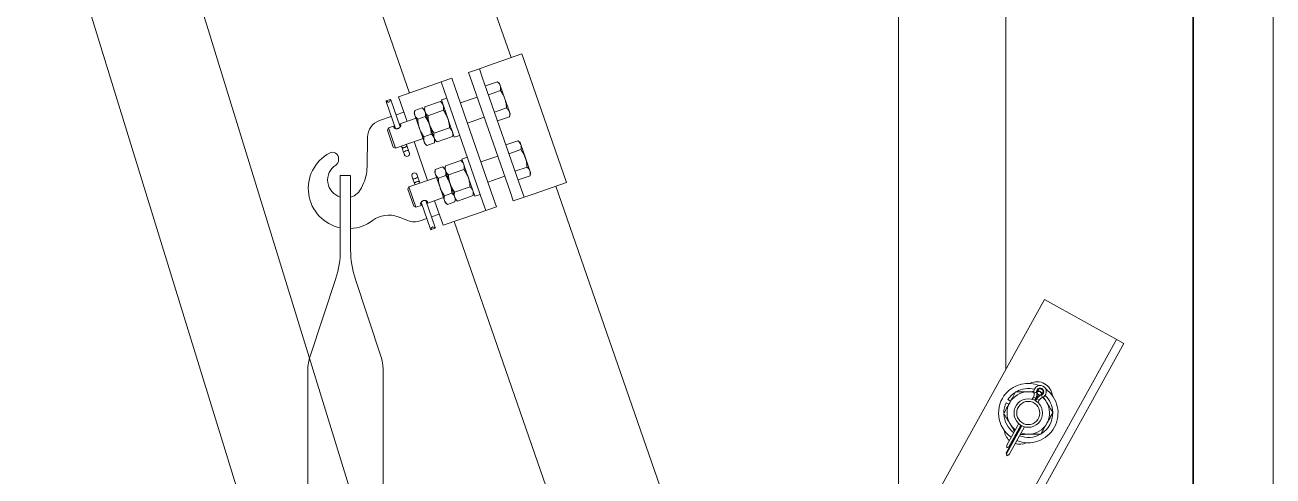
# Model space of a CAD drawing. Header units: millimetres. Extents: x -37020 to 35906, y -101 to 52234.
# Drawn here: x -218.946 to -218.246, y 327.379 to 327.632 of the extents above; entities that cross this region are included whole.
import ezdxf

# ---------------------------------------------------------------- set-up
doc = ezdxf.new("R2010")
doc.units = ezdxf.units.MM
doc.layers.add('Catenaria', color=2, linetype='Continuous')

msp = doc.modelspace()

# ---------------------------------------------------------------- linework, layer by layer
at = {"color": 251, "linetype": 'Continuous', "lineweight": 15}
for p, q in [((-218.67331, 327.61345, -5.89261), (-218.94282, 328.38839, -5.89261)), ((-218.99977, 328.36858, -5.89261), (-218.73026, 327.59364, -5.89261)), ((-218.45624, 328.32219, -5.89261), (-218.45624, 327.33006, -5.89261)), ((-218.39594, 327.43884, -5.89261), (-218.39594, 328.32219, -5.89261)), ((-218.24624, 328.32219, -5.89261), (-218.24624, 327.24805, -5.89261)), ((-218.64552, 326.98859, -5.89261), (-218.85847, 327.67919, -5.89261)), ((-218.91609, 327.66142, -5.89261), (-218.68607, 326.91544, -5.89261)), ((-218.66721, 327.61557, -5.89261), (-218.68595, 327.60905, -5.89261)), ((-218.64218, 327.5436, -5.89261), (-218.66721, 327.61557, -5.89261)), ((-218.69706, 327.60519, -5.89261), (-218.69106, 327.60727, -5.89261)), ((-218.69542, 327.60047, -5.89261), (-218.69706, 327.60519, -5.89261)), ((-218.68595, 327.60905, -5.89261), (-218.69106, 327.60727, -5.89261)), ((-218.69106, 327.60727, -5.89261), (-218.68942, 327.60255, -5.89261)), ((-218.7125, 327.59982, -5.89261), (-218.71762, 327.59804, -5.89261)), ((-218.7125, 327.59982, -5.89261), (-218.70651, 327.6019, -5.89261)), ((-218.71086, 327.59509, -5.89261), (-218.7125, 327.59982, -5.89261)), ((-218.70651, 327.6019, -5.89261), (-218.70486, 327.59718, -5.89261)), ((-218.67367, 327.53794, -5.89261), (-218.69542, 327.60047, -5.89261)), ((-218.66767, 327.54002, -5.89261), (-218.68942, 327.60255, -5.89261)), ((-218.68771, 327.59763, -5.89261), (-218.68096, 327.59998, -5.89261)), ((-218.68096, 327.59998, -5.89261), (-218.67974, 327.59893, -5.89261)), ((-218.67974, 327.59893, -5.89261), (-218.67935, 327.59779, -5.89261)), ((-218.71762, 327.59804, -5.89261), (-218.73635, 327.59152, -5.89261)), ((-218.73635, 327.59152, -5.89261), (-218.73156, 327.57773, -5.89261)), ((-218.68912, 327.53257, -5.89261), (-218.71086, 327.59509, -5.89261)), ((-218.68312, 327.53465, -5.89261), (-218.70486, 327.59718, -5.89261)), ((-218.70171, 327.58811, -5.89261), (-218.69226, 327.5914, -5.89261)), ((-218.686, 327.59272, -5.89261), (-218.67925, 327.59507, -5.89261)), ((-218.67935, 327.59779, -5.89261), (-218.67679, 327.59043, -5.89261)), ((-218.73807, 327.57372, -5.89261), (-218.74333, 327.58885, -5.89261)), ((-218.73808, 327.57372, -5.89261), (-218.74333, 327.58882, -5.89261)), ((-218.74319, 327.58923, -5.89261), (-218.74099, 327.58999, -5.89261)), ((-218.73538, 327.57466, -5.89261), (-218.74065, 327.58978, -5.89261)), ((-218.74063, 327.58976, -5.89261), (-218.73538, 327.57466, -5.89261)), ((-218.72311, 327.58532, -5.89261), (-218.72726, 327.58388, -5.89261)), ((-218.72311, 327.58532, -5.89261), (-218.72189, 327.58427, -5.89261)), ((-218.72189, 327.58427, -5.89261), (-218.72159, 327.58585, -5.89261)), ((-218.72189, 327.58427, -5.89261), (-218.7215, 327.58313, -5.89261)), ((-218.72159, 327.58585, -5.89261), (-218.71291, 327.58887, -5.89261)), ((-218.71291, 327.58887, -5.89261), (-218.71169, 327.58782, -5.89261)), ((-218.71236, 327.58974, -5.89261), (-218.70936, 327.59078, -5.89261)), ((-218.70511, 327.56889, -5.89261), (-218.71236, 327.58974, -5.89261)), ((-218.68259, 327.58291, -5.89261), (-218.67584, 327.58526, -5.89261)), ((-218.67679, 327.59043, -5.89261), (-218.67423, 327.58307, -5.89261)), ((-218.74043, 327.58049, -5.89261), (-218.74703, 327.5782, -5.89261)), ((-218.73337, 327.58295, -5.89261), (-218.73774, 327.58143, -5.89261)), ((-218.73592, 327.57621, -5.89261), (-218.72657, 327.57947, -5.89261)), ((-218.72756, 327.5823, -5.89261), (-218.72726, 327.58388, -5.89261)), ((-218.72716, 327.58116, -5.89261), (-218.72756, 327.5823, -5.89261)), ((-218.72716, 327.58116, -5.89261), (-218.7246, 327.5738, -5.89261)), ((-218.7214, 327.58041, -5.89261), (-218.72555, 327.57897, -5.89261)), ((-218.7215, 327.58313, -5.89261), (-218.71894, 327.57577, -5.89261)), ((-218.71988, 327.58094, -5.89261), (-218.7112, 327.58396, -5.89261)), ((-218.68832, 327.58006, -5.89261), (-218.69777, 327.57678, -5.89261)), ((-218.68088, 327.578, -5.89261), (-218.67413, 327.58035, -5.89261)), ((-218.67423, 327.58307, -5.89261), (-218.67383, 327.58193, -5.89261)), ((-218.67383, 327.58193, -5.89261), (-218.67413, 327.58035, -5.89261)), ((-218.74262, 327.57286, -5.89261), (-218.74203, 327.57409, -5.89261)), ((-218.73931, 327.56335, -5.89261), (-218.74262, 327.57286, -5.89261)), ((-218.74203, 327.57409, -5.89261), (-218.73862, 327.57528, -5.89261)), ((-218.73809, 327.56276, -5.89261), (-218.74203, 327.57409, -5.89261)), ((-218.72204, 327.56644, -5.89261), (-218.7246, 327.5738, -5.89261)), ((-218.71799, 327.5706, -5.89261), (-218.72214, 327.56915, -5.89261)), ((-218.71894, 327.57577, -5.89261), (-218.71638, 327.56841, -5.89261)), ((-218.71647, 327.57113, -5.89261), (-218.70779, 327.57415, -5.89261)), ((-218.70578, 327.57082, -5.89261), (-218.70608, 327.56924, -5.89261)), ((-218.75375, 327.56889, -5.89261), (-218.75398, 327.55235, -5.89261)), ((-218.73809, 327.56276, -5.89261), (-218.73931, 327.56335, -5.89261)), ((-218.72263, 327.56813, -5.89261), (-218.73809, 327.56276, -5.89261)), ((-218.73444, 327.56327, -5.89261), (-218.73468, 327.56394, -5.89261)), ((-218.73443, 327.56325, -5.89261), (-218.73467, 327.56394, -5.89261)), ((-218.73444, 327.56327, -5.89261), (-218.73443, 327.56325, -5.89261)), ((-218.73351, 327.56059, -5.89261), (-218.73444, 327.56327, -5.89261)), ((-218.73443, 327.56325, -5.89261), (-218.7343, 327.56314, -5.89261)), ((-218.73351, 327.5606, -5.89261), (-218.73443, 327.56325, -5.89261)), ((-218.73304, 327.56311, -5.89261), (-218.73275, 327.56321, -5.89261)), ((-218.73275, 327.56321, -5.89261), (-218.73248, 327.56334, -5.89261)), ((-218.73248, 327.56334, -5.89261), (-218.73223, 327.56349, -5.89261)), ((-218.73223, 327.56349, -5.89261), (-218.73203, 327.56366, -5.89261)), ((-218.73203, 327.56366, -5.89261), (-218.73188, 327.56384, -5.89261)), ((-218.73174, 327.56418, -5.89261), (-218.73198, 327.56488, -5.89261)), ((-218.73198, 327.56488, -5.89261), (-218.73174, 327.5642, -5.89261)), ((-218.73188, 327.56384, -5.89261), (-218.73178, 327.56401, -5.89261)), ((-218.73178, 327.56401, -5.89261), (-218.73174, 327.56418, -5.89261)), ((-218.73174, 327.56418, -5.89261), (-218.73174, 327.5642, -5.89261)), ((-218.73174, 327.5642, -5.89261), (-218.73082, 327.56153, -5.89261)), ((-218.73082, 327.56154, -5.89261), (-218.73174, 327.56418, -5.89261)), ((-218.72761, 327.5664, -5.89261), (-218.72006, 327.54468, -5.89261)), ((-218.72165, 327.5653, -5.89261), (-218.72204, 327.56644, -5.89261)), ((-218.72043, 327.56425, -5.89261), (-218.72165, 327.5653, -5.89261)), ((-218.71628, 327.56569, -5.89261), (-218.72043, 327.56425, -5.89261)), ((-218.71638, 327.56841, -5.89261), (-218.71598, 327.56727, -5.89261)), ((-218.71598, 327.56727, -5.89261), (-218.71628, 327.56569, -5.89261)), ((-218.71476, 327.56622, -5.89261), (-218.71598, 327.56727, -5.89261)), ((-218.71476, 327.56622, -5.89261), (-218.70608, 327.56924, -5.89261)), ((-218.70211, 327.56994, -5.89261), (-218.70511, 327.56889, -5.89261)), ((-218.67621, 327.56457, -5.89261), (-218.66946, 327.56692, -5.89261)), ((-218.66825, 327.56587, -5.89261), (-218.66946, 327.56692, -5.89261)), ((-218.66785, 327.56473, -5.89261), (-218.66825, 327.56587, -5.89261)), ((-218.66529, 327.55737, -5.89261), (-218.66785, 327.56473, -5.89261)), ((-218.76992, 327.55689, -5.89261), (-218.76993, 327.55619, -5.89261)), ((-218.7343, 327.56314, -5.89261), (-218.73411, 327.56306, -5.89261)), ((-218.73411, 327.56306, -5.89261), (-218.73388, 327.56302, -5.89261)), ((-218.73388, 327.56302, -5.89261), (-218.73362, 327.56301, -5.89261)), ((-218.73362, 327.56301, -5.89261), (-218.73333, 327.56304, -5.89261)), ((-218.73351, 327.56059, -5.89261), (-218.73351, 327.5606, -5.89261)), ((-218.73292, 327.5589, -5.89261), (-218.73351, 327.5606, -5.89261)), ((-218.73294, 327.55894, -5.89261), (-218.73351, 327.56059, -5.89261)), ((-218.73333, 327.56304, -5.89261), (-218.73304, 327.56311, -5.89261)), ((-218.73082, 327.56154, -5.89261), (-218.73082, 327.56153, -5.89261)), ((-218.73023, 327.55984, -5.89261), (-218.73082, 327.56154, -5.89261)), ((-218.73082, 327.56153, -5.89261), (-218.73024, 327.55988, -5.89261)), ((-218.69786, 327.55773, -5.89261), (-218.70086, 327.55668, -5.89261)), ((-218.70086, 327.55668, -5.89261), (-218.69361, 327.53584, -5.89261)), ((-218.68077, 327.55834, -5.89261), (-218.69021, 327.55506, -5.89261)), ((-218.67451, 327.55967, -5.89261), (-218.66776, 327.56201, -5.89261)), ((-218.66273, 327.55001, -5.89261), (-218.66529, 327.55737, -5.89261)), ((-218.71576, 327.55082, -5.89261), (-218.71606, 327.54924, -5.89261)), ((-218.71606, 327.54924, -5.89261), (-218.71567, 327.5481, -5.89261)), ((-218.71161, 327.55226, -5.89261), (-218.71576, 327.55082, -5.89261)), ((-218.7104, 327.55121, -5.89261), (-218.71161, 327.55226, -5.89261)), ((-218.71009, 327.55279, -5.89261), (-218.7104, 327.55121, -5.89261)), ((-218.71, 327.55007, -5.89261), (-218.7104, 327.55121, -5.89261)), ((-218.71009, 327.55279, -5.89261), (-218.70141, 327.55581, -5.89261)), ((-218.70744, 327.54271, -5.89261), (-218.71, 327.55007, -5.89261)), ((-218.70839, 327.54788, -5.89261), (-218.6997, 327.5509, -5.89261)), ((-218.70019, 327.55476, -5.89261), (-218.70141, 327.55581, -5.89261)), ((-218.67109, 327.54985, -5.89261), (-218.66434, 327.5522, -5.89261)), ((-218.66233, 327.54887, -5.89261), (-218.66273, 327.55001, -5.89261)), ((-218.76899, 327.5475, -5.89261), (-218.76319, 327.5475, -5.89261)), ((-218.76899, 327.5475, -5.89261), (-218.76899, 327.50556, -5.89261)), ((-218.76319, 327.5475, -5.89261), (-218.76319, 327.50556, -5.89261)), ((-218.71508, 327.54641, -5.89261), (-218.73053, 327.54103, -5.89261)), ((-218.72887, 327.54726, -5.89261), (-218.72828, 327.54556, -5.89261)), ((-218.72886, 327.54722, -5.89261), (-218.72829, 327.54557, -5.89261)), ((-218.72829, 327.54557, -5.89261), (-218.72736, 327.5429, -5.89261)), ((-218.72829, 327.54557, -5.89261), (-218.72828, 327.54556, -5.89261)), ((-218.72828, 327.54556, -5.89261), (-218.72736, 327.54292, -5.89261)), ((-218.72736, 327.54292, -5.89261), (-218.72732, 327.54309, -5.89261)), ((-218.72736, 327.54292, -5.89261), (-218.72712, 327.54222, -5.89261)), ((-218.72736, 327.5429, -5.89261), (-218.72736, 327.54292, -5.89261)), ((-218.72736, 327.5429, -5.89261), (-218.72712, 327.54222, -5.89261)), ((-218.72732, 327.54309, -5.89261), (-218.72723, 327.54326, -5.89261)), ((-218.72723, 327.54326, -5.89261), (-218.72707, 327.54344, -5.89261)), ((-218.72707, 327.54344, -5.89261), (-218.72687, 327.5436, -5.89261)), ((-218.72687, 327.5436, -5.89261), (-218.72663, 327.54376, -5.89261)), ((-218.72663, 327.54376, -5.89261), (-218.72635, 327.54389, -5.89261)), ((-218.72635, 327.54389, -5.89261), (-218.72606, 327.54399, -5.89261)), ((-218.72618, 327.54819, -5.89261), (-218.72559, 327.5465, -5.89261)), ((-218.72559, 327.54651, -5.89261), (-218.72616, 327.54816, -5.89261)), ((-218.72606, 327.54399, -5.89261), (-218.72577, 327.54405, -5.89261)), ((-218.72577, 327.54405, -5.89261), (-218.72548, 327.54409, -5.89261)), ((-218.72466, 327.54383, -5.89261), (-218.72559, 327.54651, -5.89261)), ((-218.72559, 327.5465, -5.89261), (-218.72559, 327.54651, -5.89261)), ((-218.72559, 327.5465, -5.89261), (-218.72467, 327.54385, -5.89261)), ((-218.72548, 327.54409, -5.89261), (-218.72522, 327.54408, -5.89261)), ((-218.72522, 327.54408, -5.89261), (-218.72499, 327.54404, -5.89261)), ((-218.72499, 327.54404, -5.89261), (-218.7248, 327.54396, -5.89261)), ((-218.7248, 327.54396, -5.89261), (-218.72467, 327.54385, -5.89261)), ((-218.72467, 327.54385, -5.89261), (-218.72443, 327.54316, -5.89261)), ((-218.72467, 327.54385, -5.89261), (-218.72466, 327.54383, -5.89261)), ((-218.72442, 327.54316, -5.89261), (-218.72466, 327.54383, -5.89261)), ((-218.71567, 327.5481, -5.89261), (-218.71311, 327.54074, -5.89261)), ((-218.70991, 327.54736, -5.89261), (-218.71405, 327.54591, -5.89261)), ((-218.70488, 327.53535, -5.89261), (-218.70744, 327.54271, -5.89261)), ((-218.68627, 327.54372, -5.89261), (-218.67683, 327.54701, -5.89261)), ((-218.66939, 327.54494, -5.89261), (-218.66264, 327.54729, -5.89261)), ((-218.66264, 327.54729, -5.89261), (-218.66233, 327.54887, -5.89261)), ((-218.64218, 327.5436, -5.89261), (-218.66091, 327.53708, -5.89261)), ((-218.75709, 327.54056, -5.89261), (-218.75648, 327.54182, -5.89261)), ((-218.73053, 327.54103, -5.89261), (-218.73112, 327.53981, -5.89261)), ((-218.73112, 327.53981, -5.89261), (-218.72782, 327.53029, -5.89261)), ((-218.73053, 327.54103, -5.89261), (-218.72659, 327.5297, -5.89261)), ((-218.71055, 327.53338, -5.89261), (-218.71311, 327.54074, -5.89261)), ((-218.70649, 327.53754, -5.89261), (-218.71064, 327.5361, -5.89261)), ((-218.70497, 327.53807, -5.89261), (-218.69629, 327.54109, -5.89261)), ((-218.70448, 327.53421, -5.89261), (-218.70488, 327.53535, -5.89261)), ((-218.70327, 327.53316, -5.89261), (-218.69458, 327.53618, -5.89261)), ((-218.69458, 327.53618, -5.89261), (-218.69428, 327.53776, -5.89261)), ((-218.69361, 327.53584, -5.89261), (-218.69061, 327.53688, -5.89261)), ((-218.67203, 327.53322, -5.89261), (-218.67367, 327.53794, -5.89261)), ((-218.66603, 327.5353, -5.89261), (-218.67203, 327.53322, -5.89261)), ((-218.66767, 327.54002, -5.89261), (-218.66603, 327.5353, -5.89261)), ((-218.66091, 327.53708, -5.89261), (-218.66603, 327.5353, -5.89261)), ((-218.43057, 326.91551, -5.89261), (-218.64828, 327.54148, -5.89261)), ((-218.72782, 327.53029, -5.89261), (-218.72659, 327.5297, -5.89261)), ((-218.72659, 327.5297, -5.89261), (-218.72318, 327.53088, -5.89261)), ((-218.72372, 327.53244, -5.89261), (-218.71847, 327.51734, -5.89261)), ((-218.72372, 327.53244, -5.89261), (-218.71846, 327.51732, -5.89261)), ((-218.72103, 327.53338, -5.89261), (-218.71577, 327.51825, -5.89261)), ((-218.71577, 327.51828, -5.89261), (-218.72102, 327.53338, -5.89261)), ((-218.72048, 327.53182, -5.89261), (-218.71114, 327.53507, -5.89261)), ((-218.71132, 327.51955, -5.89261), (-218.71612, 327.53334, -5.89261)), ((-218.71055, 327.53338, -5.89261), (-218.71015, 327.53224, -5.89261)), ((-218.71015, 327.53224, -5.89261), (-218.70893, 327.53119, -5.89261)), ((-218.70478, 327.53263, -5.89261), (-218.70893, 327.53119, -5.89261)), ((-218.70478, 327.53263, -5.89261), (-218.70448, 327.53421, -5.89261)), ((-218.70448, 327.53421, -5.89261), (-218.70327, 327.53316, -5.89261)), ((-218.68747, 327.52785, -5.89261), (-218.68912, 327.53257, -5.89261)), ((-218.68148, 327.52993, -5.89261), (-218.68747, 327.52785, -5.89261)), ((-218.68312, 327.53465, -5.89261), (-218.68148, 327.52993, -5.89261)), ((-218.73107, 327.52217, -5.89261), (-218.73655, 327.52426, -5.89261)), ((-218.72056, 327.52335, -5.89261), (-218.72423, 327.52207, -5.89261)), ((-218.7135, 327.52581, -5.89261), (-218.71787, 327.52429, -5.89261)), ((-218.69259, 327.52607, -5.89261), (-218.71132, 327.51955, -5.89261)), ((-218.70523, 327.52167, -5.89261), (-218.4698, 326.84473, -5.89261)), ((-218.68747, 327.52785, -5.89261), (-218.69259, 327.52607, -5.89261)), ((-218.71811, 327.51711, -5.89261), (-218.71591, 327.51787, -5.89261)), ((-218.78593, 327.44631, -5.89261), (-218.77152, 327.48985, -5.89261)), ((-218.74625, 327.44631, -5.89261), (-218.76066, 327.48985, -5.89261)), ((-218.37426, 327.47795, -5.89261), (-218.98027, 326.38468, -5.89261)), ((-218.32983, 327.45332, -5.89261), (-218.37426, 327.47795, -5.89261)), ((-218.33399, 327.45563, -5.89261), (-218.94, 326.36235, -5.89261)), ((-218.32983, 327.45332, -5.89261), (-218.93584, 326.36005, -5.89261)), ((-218.7872, 326.36075, -5.89261), (-218.7872, 327.43846, -5.89261)), ((-218.74499, 326.36075, -5.89261), (-218.74499, 327.43846, -5.89261)), ((-218.38125, 327.42213, -5.89261), (-218.38058, 327.42335, -5.89261)), ((-218.38058, 327.42335, -5.89261), (-218.37927, 327.42263, -5.89261)), ((-218.38022, 327.42566, -5.89261), (-218.38012, 327.42568, -5.89261)), ((-218.38012, 327.42568, -5.89261), (-218.37981, 327.42575, -5.89261)), ((-218.37981, 327.42575, -5.89261), (-218.37934, 327.42584, -5.89261)), ((-218.37934, 327.42584, -5.89261), (-218.37877, 327.42596, -5.89261)), ((-218.37877, 327.42596, -5.89261), (-218.3787, 327.42598, -5.89261)), ((-218.3787, 327.42598, -5.89261), (-218.37864, 327.42599, -5.89261)), ((-218.37864, 327.42599, -5.89261), (-218.37858, 327.426, -5.89261)), ((-218.37858, 327.426, -5.89261), (-218.37852, 327.42601, -5.89261)), ((-218.37852, 327.42601, -5.89261), (-218.37848, 327.42602, -5.89261)), ((-218.37848, 327.42602, -5.89261), (-218.37844, 327.42603, -5.89261)), ((-218.37844, 327.42603, -5.89261), (-218.37842, 327.42603, -5.89261)), ((-218.37674, 327.42645, -5.89261), (-218.37842, 327.42642, -5.89261)), ((-218.37842, 327.42603, -5.89261), (-218.37842, 327.42604, -5.89261)), ((-218.37763, 327.42484, -5.89261), (-218.37831, 327.42519, -5.89261)), ((-218.37827, 327.42713, -5.89261), (-218.37727, 327.42667, -5.89261)), ((-218.37698, 327.42445, -5.89261), (-218.37763, 327.42484, -5.89261)), ((-218.37727, 327.42667, -5.89261), (-218.37712, 327.4266, -5.89261)), ((-218.37648, 327.42624, -5.89261), (-218.37538, 327.42553, -5.89261)), ((-218.3762, 327.4248, -5.89261), (-218.37621, 327.42481, -5.89261)), ((-218.3762, 327.42478, -5.89261), (-218.3762, 327.4248, -5.89261)), ((-218.37618, 327.42475, -5.89261), (-218.3762, 327.42478, -5.89261)), ((-218.37617, 327.42471, -5.89261), (-218.37618, 327.42475, -5.89261)), ((-218.37615, 327.42466, -5.89261), (-218.37617, 327.42471, -5.89261)), ((-218.37613, 327.4246, -5.89261), (-218.37615, 327.42466, -5.89261)), ((-218.3761, 327.42454, -5.89261), (-218.37613, 327.4246, -5.89261)), ((-218.37608, 327.42447, -5.89261), (-218.3761, 327.42454, -5.89261)), ((-218.37588, 327.42392, -5.89261), (-218.37608, 327.42447, -5.89261)), ((-218.37571, 327.42347, -5.89261), (-218.37588, 327.42392, -5.89261)), ((-218.3756, 327.42318, -5.89261), (-218.37571, 327.42347, -5.89261)), ((-218.37538, 327.42553, -5.89261), (-218.37536, 327.42551, -5.89261)), ((-218.39428, 327.41938, -5.89261), (-218.39588, 327.4201, -5.89261)), ((-218.39337, 327.42102, -5.89261), (-218.39484, 327.42198, -5.89261)), ((-218.37927, 327.42263, -5.89261), (-218.37985, 327.42159, -5.89261)), ((-218.37896, 327.42245, -5.89261), (-218.37953, 327.42142, -5.89261)), ((-218.37896, 327.42245, -5.89261), (-218.37953, 327.42142, -5.89261)), ((-218.37927, 327.42263, -5.89261), (-218.37896, 327.42245, -5.89261)), ((-218.37864, 327.42228, -5.89261), (-218.37922, 327.42124, -5.89261)), ((-218.37864, 327.42228, -5.89261), (-218.37896, 327.42245, -5.89261)), ((-218.37734, 327.42156, -5.89261), (-218.37864, 327.42228, -5.89261)), ((-218.37734, 327.42156, -5.89261), (-218.37802, 327.42033, -5.89261)), ((-218.37557, 327.42308, -5.89261), (-218.3756, 327.42318, -5.89261)), ((-218.38729, 327.40742, -5.89261), (-218.39577, 327.39211, -5.89261)), ((-218.38697, 327.40726, -5.89261), (-218.39567, 327.39156, -5.89261)), ((-218.39546, 327.39649, -5.89261), (-218.3888, 327.40851, -5.89261)), ((-218.3876, 327.40761, -5.89261), (-218.39436, 327.39541, -5.89261)), ((-218.38556, 327.40672, -5.89261), (-218.39416, 327.3912, -5.89261)), ((-218.38729, 327.40743, -5.89261), (-218.39384, 327.39561, -5.89261)), ((-218.39546, 327.39649, -5.89261), (-218.39546, 327.39643, -5.89261)), ((-218.39546, 327.39643, -5.89261), (-218.39546, 327.39624, -5.89261)), ((-218.39546, 327.39624, -5.89261), (-218.39545, 327.39593, -5.89261)), ((-218.39545, 327.39593, -5.89261), (-218.39545, 327.39551, -5.89261)), ((-218.39545, 327.39551, -5.89261), (-218.39544, 327.395, -5.89261)), ((-218.39474, 327.39527, -5.89261), (-218.39436, 327.39541, -5.89261)), ((-218.39436, 327.39541, -5.89261), (-218.39428, 327.39544, -5.89261)), ((-218.39428, 327.39544, -5.89261), (-218.3942, 327.39547, -5.89261)), ((-218.3942, 327.39547, -5.89261), (-218.39413, 327.3955, -5.89261)), ((-218.39413, 327.3955, -5.89261), (-218.39406, 327.39553, -5.89261)), ((-218.39406, 327.39553, -5.89261), (-218.394, 327.39555, -5.89261)), ((-218.394, 327.39555, -5.89261), (-218.39394, 327.39557, -5.89261)), ((-218.39394, 327.39557, -5.89261), (-218.3939, 327.39559, -5.89261)), ((-218.3939, 327.39559, -5.89261), (-218.39386, 327.3956, -5.89261)), ((-218.39386, 327.3956, -5.89261), (-218.39384, 327.39561, -5.89261)), ((-218.39384, 327.39561, -5.89261), (-218.39384, 327.39561, -5.89261)), ((-218.39577, 327.3921, -5.89261), (-218.39577, 327.39211, -5.89261)), ((-218.39577, 327.39208, -5.89261), (-218.39577, 327.3921, -5.89261)), ((-218.39576, 327.39205, -5.89261), (-218.39577, 327.39208, -5.89261)), ((-218.39575, 327.392, -5.89261), (-218.39576, 327.39205, -5.89261)), ((-218.39574, 327.39194, -5.89261), (-218.39575, 327.392, -5.89261)), ((-218.39573, 327.39188, -5.89261), (-218.39574, 327.39194, -5.89261)), ((-218.39571, 327.3918, -5.89261), (-218.39573, 327.39188, -5.89261)), ((-218.3957, 327.39173, -5.89261), (-218.39571, 327.3918, -5.89261)), ((-218.39568, 327.39164, -5.89261), (-218.3957, 327.39173, -5.89261)), ((-218.39567, 327.39156, -5.89261), (-218.39568, 327.39164, -5.89261)), ((-218.39559, 327.39116, -5.89261), (-218.39567, 327.39156, -5.89261)), ((-218.39551, 327.39078, -5.89261), (-218.39559, 327.39116, -5.89261)), ((-218.39544, 327.39043, -5.89261), (-218.39551, 327.39078, -5.89261)), ((-218.39544, 327.395, -5.89261), (-218.3951, 327.39513, -5.89261)), ((-218.39501, 327.39069, -5.89261), (-218.39544, 327.39043, -5.89261)), ((-218.3951, 327.39513, -5.89261), (-218.39474, 327.39527, -5.89261)), ((-218.39465, 327.39091, -5.89261), (-218.39501, 327.39069, -5.89261)), ((-218.39438, 327.39107, -5.89261), (-218.39465, 327.39091, -5.89261)), ((-218.39422, 327.39117, -5.89261), (-218.39438, 327.39107, -5.89261)), ((-218.39416, 327.3912, -5.89261), (-218.39422, 327.39117, -5.89261))]:
    msp.add_line(p, q, dxfattribs=at)
for radius in [0.008, 0.0065]:
    msp.add_circle((-218.38341, 327.41442, -5.89261), radius, dxfattribs=at)
for centre, radius, start, end in [((-218.74375, 327.56875, -5.89261), 0.01, 109.17691, 179.17691), ((-218.76445, 327.54019, -5.89261), 0.0225, 118.17249, 258.35274), ((-218.77342, 327.55694, -5.89261), 0.0035, 359.17691, 118.17249), ((-218.77343, 327.55624, -5.89261), 0.0035, 302.9259, 359.17691), ((-218.73058, 327.55652, -5.89261), 0.00502, 92.71265, 125.64117), ((-218.73272, 327.55902, -5.89261), 0.00023, 199.17691, 210.13926), ((-218.73167, 327.55963, -5.89261), 0.00145, 210.13926, 8.21456), ((-218.73046, 327.55981, -5.89261), 0.00023, 8.21456, 19.17691), ((-218.76609, 327.54491, -5.89261), 0.01, 122.9259, 253.14204), ((-218.77898, 327.55271, -5.89261), 0.025, 334.17691, 359.17691), ((-218.72744, 327.54747, -5.89261), 0.00145, 30.13926, 188.21456), ((-218.72864, 327.54729, -5.89261), 0.00023, 188.21456, 199.17691), ((-218.72852, 327.55058, -5.89261), 0.00502, 272.71265, 305.64117), ((-218.72638, 327.54808, -5.89261), 0.00023, 19.17691, 30.13926), ((-218.76609, 327.54491, -5.89261), 0.01, 286.85796, 334.17691), ((-218.76445, 327.54019, -5.89261), 0.0225, 273.20405, 306.99131), ((-218.74189, 327.51024, -5.89261), 0.015, 69.17691, 126.99131), ((-218.72751, 327.53152, -5.89261), 0.01, 249.17691, 289.17691), ((-218.81899, 327.50556, -5.89261), 0.05, 341.69015, 0), ((-218.71319, 327.50556, -5.89261), 0.05, 180, 198.30985), ((-218.7622, 327.43846, -5.89261), 0.025, 161.69015, 180), ((-218.76999, 327.43846, -5.89261), 0.025, 0, 18.30985), ((-218.38341, 327.41442, -5.89261), 0.01666, 67.98755, 138.76439), ((-218.37856, 327.42317, -5.89261), 0.00875, 6.27914, 115.72086), ((-218.38341, 327.41442, -5.89261), 0.01666, 138.76439, 234.6254), ((-218.38341, 327.41442, -5.89261), 0.0137, 122.48618, 146.5), ((-218.38341, 327.41442, -5.89261), 0.01191, 91, 151), ((-218.38341, 327.41442, -5.89261), 0.0137, 75.75627, 119.28782), ((-218.38341, 327.41442, -5.89261), 0.01666, 247.3746, 54.01245), ((-218.38341, 327.41442, -5.89261), 0.01191, 74.70977, 91), ((-218.38351, 327.42498, -5.89261), 0.00336, 331, 11.73362), ((-218.37678, 327.42637, -5.89261), 0.00351, 331, 191.73362), ((-218.38351, 327.42498, -5.89261), 0.00485, 331, 11.73362), ((-218.38351, 327.42498, -5.89261), 0.00521, 331, 11.73362), ((-218.3744, 327.41993, -5.89261), 0.00521, 110.26638, 151), ((-218.37678, 327.42637, -5.89261), 0.00203, 290.26637, 191.73362), ((-218.3744, 327.41993, -5.89261), 0.00485, 110.26638, 151), ((-218.37678, 327.42637, -5.89261), 0.00167, 290.26637, 191.73362), ((-218.37678, 327.42637, -5.89261), 0.00351, 290.26637, 331), ((-218.38341, 327.41442, -5.89261), 0.0137, 1.93083, 46.24373), ((-218.38341, 327.41442, -5.89261), 0.0137, 155.5, 179.86532), ((-218.38341, 327.41442, -5.89261), 0.01191, 151, 211), ((-218.3744, 327.41993, -5.89261), 0.00336, 110.26638, 151), ((-218.38341, 327.41442, -5.89261), 0.01191, 31, 47.29023), ((-218.38341, 327.41442, -5.89261), 0.01191, 331, 31), ((-218.38341, 327.41442, -5.89261), 0.0137, 182.57769, 233.24115), ((-218.38341, 327.41442, -5.89261), 0.0137, 302.02873, 0.46007), ((-218.38826, 327.40568, -5.89261), 0.00875, 186.27914, 228.79392), ((-218.38341, 327.41442, -5.89261), 0.01191, 211, 232.06593), ((-218.38341, 327.41442, -5.89261), 0.0137, 248.75885, 299.50243), ((-218.38341, 327.41442, -5.89261), 0.01191, 249.93406, 271), ((-218.38341, 327.41442, -5.89261), 0.01191, 271, 331), ((-218.38826, 327.40568, -5.89261), 0.00875, 253.20608, 295.72086)]:
    msp.add_arc(centre, radius, start, end, dxfattribs=at)
at = {"color": 251, "linetype": 'Continuous', "lineweight": 15, "extrusion": (0, 0, -1)}
for centre, major_axis, ratio, start_param, end_param in [((-218.74194, 327.58918, -5.89261), (0.00137, 0.00048), 0.534873, 3.332922, 3.77896), ((-218.74311, 327.5889, -5.89261), (0.000217, 0.000076), 0.534873, 3.141593, 3.332922), ((-218.74266, 327.59124, -5.89261), (0.00095, -0.00273), 0.501149, -0.933429, 0.933429), ((-218.74194, 327.58918, -5.89261), (0.00137, 0.00048), 0.534873, -0.637368, -0.191329), ((-218.74085, 327.58969, -5.89261), (0.000217, 0.000076), 0.534873, -0.191329, 0)]:
    msp.add_ellipse(centre, major_axis=major_axis, ratio=ratio, start_param=start_param, end_param=end_param, dxfattribs=at)
at = {"color": 251, "linetype": 'Continuous', "lineweight": 15}
for centre, major_axis, ratio, start_param, end_param in [((-218.71825, 327.51741, -5.89261), (0.000217, 0.000076), 0.534873, 3.141593, 3.332922), ((-218.71716, 327.51792, -5.89261), (0.00137, 0.00048), 0.534873, 3.332922, 3.77896), ((-218.71644, 327.51586, -5.89261), (0.00095, -0.00273), 0.501149, 2.208164, 4.075021), ((-218.71716, 327.51792, -5.89261), (0.00137, 0.00048), 0.534873, -0.637368, -0.191329), ((-218.71599, 327.5182, -5.89261), (0.000217, 0.000076), 0.534873, -0.191329, 0)]:
    msp.add_ellipse(centre, major_axis=major_axis, ratio=ratio, start_param=start_param, end_param=end_param, dxfattribs=at)
for points, knots in [([(-218.67935, 327.59779, -5.89261), (-218.67937, 327.59785, -5.89261), (-218.67946, 327.5981, -5.89261), (-218.67967, 327.59852, -5.89261), (-218.68003, 327.59903, -5.89261), (-218.68045, 327.59952, -5.89261), (-218.68079, 327.59983, -5.89261), (-218.68096, 327.59998, -5.89261)], [0, 0, 0, 0, 0.070056, 0.300425, 0.53083, 0.765392, 1, 1, 1, 1]), ([(-218.67925, 327.59507, -5.89261), (-218.67921, 327.59531, -5.89261), (-218.67913, 327.59578, -5.89261), (-218.67911, 327.59647, -5.89261), (-218.67916, 327.59715, -5.89261), (-218.67929, 327.59758, -5.89261), (-218.67935, 327.59779, -5.89261)], [0, 0, 0, 0, 0.2477112, 0.4953655, 0.7477053, 1, 1, 1, 1]), ([(-218.67679, 327.59043, -5.89261), (-218.67691, 327.59076, -5.89261), (-218.67715, 327.59142, -5.89261), (-218.6776, 327.59237, -5.89261), (-218.67811, 327.59331, -5.89261), (-218.67866, 327.59421, -5.89261), (-218.67906, 327.59479, -5.89261), (-218.67925, 327.59507, -5.89261)], [0, 0, 0, 0, 0.199457, 0.398929, 0.601454, 0.804007, 1, 1, 1, 1]), ([(-218.72311, 327.58532, -5.89261), (-218.72292, 327.58515, -5.89261), (-218.72248, 327.58475, -5.89261), (-218.72201, 327.58416, -5.89261), (-218.72168, 327.58359, -5.89261), (-218.72156, 327.58328, -5.89261), (-218.7215, 327.58313, -5.89261)], [0, 0, 0, 0, 0.257198, 0.62627, 0.81314, 1, 1, 1, 1]), ([(-218.72159, 327.58585, -5.89261), (-218.72163, 327.58561, -5.89261), (-218.72171, 327.58514, -5.89261), (-218.72174, 327.58445, -5.89261), (-218.72168, 327.58377, -5.89261), (-218.72156, 327.58335, -5.89261), (-218.7215, 327.58313, -5.89261)], [0, 0, 0, 0, 0.247269, 0.495363, 0.746874, 1, 1, 1, 1]), ([(-218.71291, 327.58887, -5.89261), (-218.71273, 327.58871, -5.89261), (-218.71238, 327.58839, -5.89261), (-218.71193, 327.58786, -5.89261), (-218.71155, 327.5873, -5.89261), (-218.71138, 327.58689, -5.89261), (-218.7113, 327.58668, -5.89261)], [0, 0, 0, 0, 0.247269, 0.495363, 0.746874, 1, 1, 1, 1]), ([(-218.7113, 327.58668, -5.89261), (-218.71128, 327.58662, -5.89261), (-218.71117, 327.58631, -5.89261), (-218.71109, 327.58584, -5.89261), (-218.71106, 327.58529, -5.89261), (-218.71108, 327.58471, -5.89261), (-218.71115, 327.58426, -5.89261), (-218.7112, 327.58396, -5.89261)], [0, 0, 0, 0, 0.070059, 0.376588, 0.530821, 0.683101, 1, 1, 1, 1]), ([(-218.67584, 327.58526, -5.89261), (-218.67589, 327.58594, -5.89261), (-218.67597, 327.58696, -5.89261), (-218.6762, 327.58831, -5.89261), (-218.67644, 327.58936, -5.89261), (-218.67667, 327.59006, -5.89261), (-218.67679, 327.59043, -5.89261)], [0, 0, 0, 0, 0.387945, 0.583937, 0.779906, 1, 1, 1, 1]), ([(-218.67423, 327.58307, -5.89261), (-218.67425, 327.58312, -5.89261), (-218.67434, 327.58337, -5.89261), (-218.67455, 327.58379, -5.89261), (-218.67491, 327.58431, -5.89261), (-218.67533, 327.5848, -5.89261), (-218.67567, 327.5851, -5.89261), (-218.67584, 327.58526, -5.89261)], [0, 0, 0, 0, 0.070056, 0.300425, 0.53083, 0.765392, 1, 1, 1, 1]), ([(-218.72726, 327.58388, -5.89261), (-218.72728, 327.58376, -5.89261), (-218.72732, 327.58351, -5.89261), (-218.72739, 327.58292, -5.89261), (-218.7274, 327.58229, -5.89261), (-218.72731, 327.58163, -5.89261), (-218.72721, 327.58132, -5.89261), (-218.72716, 327.58116, -5.89261)], [0, 0, 0, 0, 0.12856, 0.257217, 0.62628, 0.813145, 1, 1, 1, 1]), ([(-218.72716, 327.58116, -5.89261), (-218.72707, 327.58094, -5.89261), (-218.72686, 327.58043, -5.89261), (-218.72633, 327.57969, -5.89261), (-218.72581, 327.57921, -5.89261), (-218.72555, 327.57897, -5.89261)], [0, 0, 0, 0, 0.268407, 0.632373, 1, 1, 1, 1]), ([(-218.7246, 327.5738, -5.89261), (-218.72464, 327.57392, -5.89261), (-218.72481, 327.57441, -5.89261), (-218.72506, 327.57532, -5.89261), (-218.7253, 327.57651, -5.89261), (-218.72547, 327.57774, -5.89261), (-218.72552, 327.57856, -5.89261), (-218.72555, 327.57897, -5.89261)], [0, 0, 0, 0, 0.0700556, 0.2998126, 0.5308313, 0.7650256, 1, 1, 1, 1]), ([(-218.7215, 327.58313, -5.89261), (-218.72148, 327.58307, -5.89261), (-218.72138, 327.58283, -5.89261), (-218.72117, 327.58241, -5.89261), (-218.72082, 327.58189, -5.89261), (-218.72039, 327.5814, -5.89261), (-218.72005, 327.58109, -5.89261), (-218.71988, 327.58094, -5.89261)], [0, 0, 0, 0, 0.070056, 0.299813, 0.530831, 0.765026, 1, 1, 1, 1]), ([(-218.7215, 327.58313, -5.89261), (-218.72143, 327.5829, -5.89261), (-218.72128, 327.58237, -5.89261), (-218.72124, 327.58146, -5.89261), (-218.72135, 327.58076, -5.89261), (-218.7214, 327.58041, -5.89261)], [0, 0, 0, 0, 0.268407, 0.632373, 1, 1, 1, 1]), ([(-218.71894, 327.57577, -5.89261), (-218.71898, 327.57589, -5.89261), (-218.71915, 327.57638, -5.89261), (-218.71952, 327.57724, -5.89261), (-218.72007, 327.57833, -5.89261), (-218.7207, 327.57939, -5.89261), (-218.72117, 327.58007, -5.89261), (-218.7214, 327.58041, -5.89261)], [0, 0, 0, 0, 0.0700556, 0.2998126, 0.5308313, 0.7650256, 1, 1, 1, 1]), ([(-218.71988, 327.58094, -5.89261), (-218.71985, 327.58051, -5.89261), (-218.7198, 327.57964, -5.89261), (-218.71961, 327.57834, -5.89261), (-218.71934, 327.57704, -5.89261), (-218.71907, 327.57619, -5.89261), (-218.71894, 327.57577, -5.89261)], [0, 0, 0, 0, 0.247269, 0.495363, 0.746874, 1, 1, 1, 1]), ([(-218.7112, 327.58396, -5.89261), (-218.71096, 327.5836, -5.89261), (-218.71046, 327.58288, -5.89261), (-218.7098, 327.58175, -5.89261), (-218.7092, 327.58057, -5.89261), (-218.70889, 327.57973, -5.89261), (-218.70874, 327.57932, -5.89261)], [0, 0, 0, 0, 0.247269, 0.495363, 0.746874, 1, 1, 1, 1]), ([(-218.70874, 327.57932, -5.89261), (-218.7087, 327.5792, -5.89261), (-218.70853, 327.5787, -5.89261), (-218.70828, 327.5778, -5.89261), (-218.70804, 327.5766, -5.89261), (-218.70787, 327.57538, -5.89261), (-218.70782, 327.57456, -5.89261), (-218.70779, 327.57415, -5.89261)], [0, 0, 0, 0, 0.070056, 0.299813, 0.530831, 0.765026, 1, 1, 1, 1]), ([(-218.67413, 327.58035, -5.89261), (-218.67409, 327.58058, -5.89261), (-218.67401, 327.58106, -5.89261), (-218.67399, 327.58175, -5.89261), (-218.67404, 327.58243, -5.89261), (-218.67416, 327.58285, -5.89261), (-218.67423, 327.58307, -5.89261)], [0, 0, 0, 0, 0.247711, 0.495365, 0.747705, 1, 1, 1, 1]), ([(-218.73854, 327.57504, -5.89261), (-218.73854, 327.57504, -5.89261), (-218.73862, 327.57499, -5.89261), (-218.73874, 327.57488, -5.89261), (-218.73886, 327.57473, -5.89261), (-218.73892, 327.57457, -5.89261), (-218.73892, 327.5744, -5.89261), (-218.73887, 327.57425, -5.89261), (-218.73876, 327.5741, -5.89261), (-218.7386, 327.57396, -5.89261), (-218.7384, 327.57384, -5.89261), (-218.73815, 327.57374, -5.89261), (-218.73787, 327.57366, -5.89261), (-218.73756, 327.57362, -5.89261), (-218.73722, 327.57362, -5.89261), (-218.73689, 327.57367, -5.89261), (-218.73657, 327.57376, -5.89261), (-218.73627, 327.57389, -5.89261), (-218.73599, 327.57405, -5.89261), (-218.73575, 327.57424, -5.89261), (-218.73553, 327.57445, -5.89261), (-218.73535, 327.57469, -5.89261), (-218.73522, 327.57493, -5.89261), (-218.73512, 327.57516, -5.89261), (-218.73508, 327.57538, -5.89261), (-218.73509, 327.57557, -5.89261), (-218.73515, 327.57573, -5.89261), (-218.73524, 327.57584, -5.89261), (-218.73538, 327.57593, -5.89261), (-218.73556, 327.57597, -5.89261), (-218.73572, 327.57599, -5.89261), (-218.73582, 327.57598, -5.89261), (-218.73584, 327.57598, -5.89261)], [0, 0, 0, 0, 0.003682, 0.039936, 0.076077, 0.113337, 0.148204, 0.184166, 0.217713, 0.25221, 0.286234, 0.321161, 0.356766, 0.393373, 0.429418, 0.466605, 0.501023, 0.536512, 0.56981, 0.604018, 0.638396, 0.673681, 0.709667, 0.746706, 0.782399, 0.81923, 0.85327, 0.888331, 0.92188, 0.956338, 0.991139, 1, 1, 1, 1]), ([(-218.72214, 327.56915, -5.89261), (-218.72238, 327.56951, -5.89261), (-218.72288, 327.57023, -5.89261), (-218.72354, 327.57137, -5.89261), (-218.72413, 327.57255, -5.89261), (-218.72445, 327.57338, -5.89261), (-218.7246, 327.5738, -5.89261)], [0, 0, 0, 0, 0.247269, 0.495363, 0.746874, 1, 1, 1, 1]), ([(-218.71894, 327.57577, -5.89261), (-218.71889, 327.57565, -5.89261), (-218.71872, 327.57516, -5.89261), (-218.71835, 327.5743, -5.89261), (-218.7178, 327.57321, -5.89261), (-218.71717, 327.57215, -5.89261), (-218.7167, 327.57147, -5.89261), (-218.71647, 327.57113, -5.89261)], [0, 0, 0, 0, 0.070056, 0.299813, 0.530831, 0.765026, 1, 1, 1, 1]), ([(-218.71799, 327.5706, -5.89261), (-218.71802, 327.57103, -5.89261), (-218.71808, 327.5719, -5.89261), (-218.71826, 327.5732, -5.89261), (-218.71853, 327.5745, -5.89261), (-218.7188, 327.57535, -5.89261), (-218.71894, 327.57577, -5.89261)], [0, 0, 0, 0, 0.247711, 0.495365, 0.747705, 1, 1, 1, 1]), ([(-218.71638, 327.56841, -5.89261), (-218.7164, 327.56847, -5.89261), (-218.71649, 327.56871, -5.89261), (-218.7167, 327.56913, -5.89261), (-218.71705, 327.56965, -5.89261), (-218.71748, 327.57014, -5.89261), (-218.71782, 327.57045, -5.89261), (-218.71799, 327.5706, -5.89261)], [0, 0, 0, 0, 0.070056, 0.300425, 0.53083, 0.765392, 1, 1, 1, 1]), ([(-218.71647, 327.57113, -5.89261), (-218.71651, 327.57088, -5.89261), (-218.71661, 327.57028, -5.89261), (-218.71661, 327.56954, -5.89261), (-218.71652, 327.56888, -5.89261), (-218.71642, 327.56857, -5.89261), (-218.71638, 327.56841, -5.89261)], [0, 0, 0, 0, 0.257198, 0.62627, 0.81314, 1, 1, 1, 1]), ([(-218.70779, 327.57415, -5.89261), (-218.7076, 327.57398, -5.89261), (-218.70716, 327.57357, -5.89261), (-218.70669, 327.57299, -5.89261), (-218.70635, 327.57242, -5.89261), (-218.70623, 327.57211, -5.89261), (-218.70617, 327.57196, -5.89261)], [0, 0, 0, 0, 0.257198, 0.62627, 0.81314, 1, 1, 1, 1]), ([(-218.70617, 327.57196, -5.89261), (-218.70611, 327.57173, -5.89261), (-218.70596, 327.57119, -5.89261), (-218.70592, 327.57028, -5.89261), (-218.70603, 327.56959, -5.89261), (-218.70608, 327.56924, -5.89261)], [0, 0, 0, 0, 0.268407, 0.632373, 1, 1, 1, 1]), ([(-218.72204, 327.56644, -5.89261), (-218.72206, 327.5665, -5.89261), (-218.72214, 327.56675, -5.89261), (-218.72224, 327.56721, -5.89261), (-218.72228, 327.56783, -5.89261), (-218.72225, 327.56848, -5.89261), (-218.72217, 327.56893, -5.89261), (-218.72214, 327.56915, -5.89261)], [0, 0, 0, 0, 0.070056, 0.299813, 0.530831, 0.765026, 1, 1, 1, 1]), ([(-218.72043, 327.56425, -5.89261), (-218.72061, 327.56441, -5.89261), (-218.72096, 327.56473, -5.89261), (-218.72141, 327.56525, -5.89261), (-218.72179, 327.56582, -5.89261), (-218.72196, 327.56623, -5.89261), (-218.72204, 327.56644, -5.89261)], [0, 0, 0, 0, 0.247269, 0.495363, 0.746874, 1, 1, 1, 1]), ([(-218.71638, 327.56841, -5.89261), (-218.71629, 327.56819, -5.89261), (-218.71607, 327.56767, -5.89261), (-218.71554, 327.56694, -5.89261), (-218.71502, 327.56646, -5.89261), (-218.71476, 327.56622, -5.89261)], [0, 0, 0, 0, 0.268407, 0.632373, 1, 1, 1, 1]), ([(-218.71628, 327.56569, -5.89261), (-218.71624, 327.56593, -5.89261), (-218.71616, 327.5664, -5.89261), (-218.71614, 327.56709, -5.89261), (-218.71619, 327.56777, -5.89261), (-218.71631, 327.56819, -5.89261), (-218.71638, 327.56841, -5.89261)], [0, 0, 0, 0, 0.247269, 0.495363, 0.746874, 1, 1, 1, 1]), ([(-218.66946, 327.56692, -5.89261), (-218.66929, 327.56676, -5.89261), (-218.66893, 327.56644, -5.89261), (-218.66848, 327.56591, -5.89261), (-218.6681, 327.56535, -5.89261), (-218.66793, 327.56494, -5.89261), (-218.66785, 327.56473, -5.89261)], [0, 0, 0, 0, 0.247711, 0.495365, 0.747705, 1, 1, 1, 1]), ([(-218.66785, 327.56473, -5.89261), (-218.66783, 327.56467, -5.89261), (-218.66775, 327.56442, -5.89261), (-218.66765, 327.56396, -5.89261), (-218.66761, 327.56334, -5.89261), (-218.66764, 327.56269, -5.89261), (-218.66772, 327.56224, -5.89261), (-218.66776, 327.56201, -5.89261)], [0, 0, 0, 0, 0.070056, 0.300425, 0.53083, 0.765392, 1, 1, 1, 1]), ([(-218.66776, 327.56201, -5.89261), (-218.66737, 327.56145, -5.89261), (-218.6668, 327.5606, -5.89261), (-218.66614, 327.55939, -5.89261), (-218.66568, 327.55842, -5.89261), (-218.66543, 327.55773, -5.89261), (-218.66529, 327.55737, -5.89261)], [0, 0, 0, 0, 0.387945, 0.583937, 0.779906, 1, 1, 1, 1]), ([(-218.66529, 327.55737, -5.89261), (-218.66518, 327.55704, -5.89261), (-218.66496, 327.55637, -5.89261), (-218.66472, 327.55534, -5.89261), (-218.66454, 327.55429, -5.89261), (-218.66441, 327.55324, -5.89261), (-218.66436, 327.55254, -5.89261), (-218.66434, 327.5522, -5.89261)], [0, 0, 0, 0, 0.199457, 0.398929, 0.601454, 0.804007, 1, 1, 1, 1]), ([(-218.71576, 327.55082, -5.89261), (-218.7158, 327.55058, -5.89261), (-218.71588, 327.55011, -5.89261), (-218.71591, 327.54942, -5.89261), (-218.71585, 327.54874, -5.89261), (-218.71573, 327.54832, -5.89261), (-218.71567, 327.5481, -5.89261)], [0, 0, 0, 0, 0.247269, 0.495363, 0.746874, 1, 1, 1, 1]), ([(-218.71161, 327.55226, -5.89261), (-218.71143, 327.5521, -5.89261), (-218.71108, 327.55178, -5.89261), (-218.71063, 327.55126, -5.89261), (-218.71025, 327.55069, -5.89261), (-218.71008, 327.55028, -5.89261), (-218.71, 327.55007, -5.89261)], [0, 0, 0, 0, 0.247269, 0.495363, 0.746874, 1, 1, 1, 1]), ([(-218.71, 327.55007, -5.89261), (-218.71006, 327.5503, -5.89261), (-218.71022, 327.55084, -5.89261), (-218.71025, 327.55175, -5.89261), (-218.71015, 327.55244, -5.89261), (-218.71009, 327.55279, -5.89261)], [0, 0, 0, 0, 0.268407, 0.632373, 1, 1, 1, 1]), ([(-218.71, 327.55007, -5.89261), (-218.70998, 327.55002, -5.89261), (-218.7099, 327.54976, -5.89261), (-218.7098, 327.5493, -5.89261), (-218.70976, 327.54868, -5.89261), (-218.70979, 327.54803, -5.89261), (-218.70987, 327.54758, -5.89261), (-218.70991, 327.54736, -5.89261)], [0, 0, 0, 0, 0.070056, 0.300425, 0.53083, 0.765392, 1, 1, 1, 1]), ([(-218.70839, 327.54788, -5.89261), (-218.70857, 327.54805, -5.89261), (-218.70902, 327.54846, -5.89261), (-218.70949, 327.54904, -5.89261), (-218.70982, 327.54961, -5.89261), (-218.70994, 327.54992, -5.89261), (-218.71, 327.55007, -5.89261)], [0, 0, 0, 0, 0.257198, 0.62627, 0.81314, 1, 1, 1, 1]), ([(-218.6998, 327.55362, -5.89261), (-218.69989, 327.55384, -5.89261), (-218.7001, 327.55435, -5.89261), (-218.70064, 327.55509, -5.89261), (-218.70115, 327.55557, -5.89261), (-218.70141, 327.55581, -5.89261)], [0, 0, 0, 0, 0.268407, 0.632373, 1, 1, 1, 1]), ([(-218.6997, 327.5509, -5.89261), (-218.69966, 327.55115, -5.89261), (-218.69956, 327.55175, -5.89261), (-218.69956, 327.55249, -5.89261), (-218.69965, 327.55315, -5.89261), (-218.69975, 327.55346, -5.89261), (-218.6998, 327.55362, -5.89261)], [0, 0, 0, 0, 0.257198, 0.62627, 0.81314, 1, 1, 1, 1]), ([(-218.69724, 327.54626, -5.89261), (-218.69728, 327.54638, -5.89261), (-218.69746, 327.54687, -5.89261), (-218.69782, 327.54773, -5.89261), (-218.69837, 327.54882, -5.89261), (-218.699, 327.54988, -5.89261), (-218.69947, 327.55056, -5.89261), (-218.6997, 327.5509, -5.89261)], [0, 0, 0, 0, 0.070056, 0.299813, 0.530831, 0.765026, 1, 1, 1, 1]), ([(-218.66434, 327.5522, -5.89261), (-218.66416, 327.55204, -5.89261), (-218.66381, 327.55172, -5.89261), (-218.66336, 327.55119, -5.89261), (-218.66298, 327.55063, -5.89261), (-218.66281, 327.55021, -5.89261), (-218.66273, 327.55001, -5.89261)], [0, 0, 0, 0, 0.2477112, 0.4953655, 0.7477053, 1, 1, 1, 1]), ([(-218.66273, 327.55001, -5.89261), (-218.66271, 327.54995, -5.89261), (-218.66263, 327.5497, -5.89261), (-218.66253, 327.54924, -5.89261), (-218.66249, 327.54861, -5.89261), (-218.66252, 327.54796, -5.89261), (-218.6626, 327.54751, -5.89261), (-218.66264, 327.54729, -5.89261)], [0, 0, 0, 0, 0.070056, 0.300425, 0.53083, 0.765392, 1, 1, 1, 1]), ([(-218.71567, 327.5481, -5.89261), (-218.71565, 327.54804, -5.89261), (-218.71555, 327.5478, -5.89261), (-218.71534, 327.54738, -5.89261), (-218.71499, 327.54686, -5.89261), (-218.71456, 327.54637, -5.89261), (-218.71422, 327.54607, -5.89261), (-218.71405, 327.54591, -5.89261)], [0, 0, 0, 0, 0.070056, 0.299813, 0.530831, 0.765026, 1, 1, 1, 1]), ([(-218.71405, 327.54591, -5.89261), (-218.71402, 327.54548, -5.89261), (-218.71397, 327.54461, -5.89261), (-218.71378, 327.54331, -5.89261), (-218.71351, 327.54201, -5.89261), (-218.71324, 327.54117, -5.89261), (-218.71311, 327.54074, -5.89261)], [0, 0, 0, 0, 0.247269, 0.495363, 0.746874, 1, 1, 1, 1]), ([(-218.70991, 327.54736, -5.89261), (-218.70966, 327.547, -5.89261), (-218.70916, 327.54628, -5.89261), (-218.7085, 327.54514, -5.89261), (-218.70791, 327.54396, -5.89261), (-218.7076, 327.54313, -5.89261), (-218.70744, 327.54271, -5.89261)], [0, 0, 0, 0, 0.247711, 0.495365, 0.747705, 1, 1, 1, 1]), ([(-218.70744, 327.54271, -5.89261), (-218.70748, 327.54283, -5.89261), (-218.70765, 327.54333, -5.89261), (-218.7079, 327.54423, -5.89261), (-218.70814, 327.54543, -5.89261), (-218.7083, 327.54665, -5.89261), (-218.70836, 327.54747, -5.89261), (-218.70839, 327.54788, -5.89261)], [0, 0, 0, 0, 0.070056, 0.299813, 0.530831, 0.765026, 1, 1, 1, 1]), ([(-218.70744, 327.54271, -5.89261), (-218.7074, 327.5426, -5.89261), (-218.70723, 327.5421, -5.89261), (-218.70698, 327.5412, -5.89261), (-218.70674, 327.54, -5.89261), (-218.70657, 327.53878, -5.89261), (-218.70652, 327.53795, -5.89261), (-218.70649, 327.53754, -5.89261)], [0, 0, 0, 0, 0.0700556, 0.2998126, 0.5308313, 0.7650256, 1, 1, 1, 1]), ([(-218.70497, 327.53807, -5.89261), (-218.70522, 327.53843, -5.89261), (-218.70571, 327.53914, -5.89261), (-218.70637, 327.54028, -5.89261), (-218.70697, 327.54146, -5.89261), (-218.70728, 327.54229, -5.89261), (-218.70744, 327.54271, -5.89261)], [0, 0, 0, 0, 0.247269, 0.495363, 0.746874, 1, 1, 1, 1]), ([(-218.69629, 327.54109, -5.89261), (-218.69632, 327.54152, -5.89261), (-218.69638, 327.54239, -5.89261), (-218.69656, 327.54369, -5.89261), (-218.69683, 327.54499, -5.89261), (-218.6971, 327.54584, -5.89261), (-218.69724, 327.54626, -5.89261)], [0, 0, 0, 0, 0.247269, 0.495363, 0.746874, 1, 1, 1, 1]), ([(-218.71311, 327.54074, -5.89261), (-218.71306, 327.54062, -5.89261), (-218.71289, 327.54013, -5.89261), (-218.71252, 327.53927, -5.89261), (-218.71197, 327.53818, -5.89261), (-218.71134, 327.53712, -5.89261), (-218.71087, 327.53644, -5.89261), (-218.71064, 327.5361, -5.89261)], [0, 0, 0, 0, 0.0700556, 0.2998126, 0.5308313, 0.7650256, 1, 1, 1, 1]), ([(-218.71055, 327.53338, -5.89261), (-218.71061, 327.53361, -5.89261), (-218.71076, 327.53414, -5.89261), (-218.7108, 327.53505, -5.89261), (-218.71069, 327.53575, -5.89261), (-218.71064, 327.5361, -5.89261)], [0, 0, 0, 0, 0.268407, 0.632373, 1, 1, 1, 1]), ([(-218.70488, 327.53535, -5.89261), (-218.70497, 327.53557, -5.89261), (-218.70518, 327.53608, -5.89261), (-218.70572, 327.53682, -5.89261), (-218.70623, 327.5373, -5.89261), (-218.70649, 327.53754, -5.89261)], [0, 0, 0, 0, 0.268407, 0.632373, 1, 1, 1, 1]), ([(-218.70488, 327.53535, -5.89261), (-218.7049, 327.53541, -5.89261), (-218.70498, 327.53566, -5.89261), (-218.70508, 327.53612, -5.89261), (-218.70512, 327.53675, -5.89261), (-218.70509, 327.5374, -5.89261), (-218.70501, 327.53784, -5.89261), (-218.70497, 327.53807, -5.89261)], [0, 0, 0, 0, 0.070056, 0.299813, 0.530831, 0.765026, 1, 1, 1, 1]), ([(-218.70478, 327.53263, -5.89261), (-218.70474, 327.53288, -5.89261), (-218.70464, 327.53347, -5.89261), (-218.70464, 327.53422, -5.89261), (-218.70473, 327.53488, -5.89261), (-218.70483, 327.53519, -5.89261), (-218.70488, 327.53535, -5.89261)], [0, 0, 0, 0, 0.257198, 0.62627, 0.81314, 1, 1, 1, 1]), ([(-218.70327, 327.53316, -5.89261), (-218.70344, 327.53332, -5.89261), (-218.7038, 327.53364, -5.89261), (-218.70425, 327.53417, -5.89261), (-218.70463, 327.53473, -5.89261), (-218.7048, 327.53514, -5.89261), (-218.70488, 327.53535, -5.89261)], [0, 0, 0, 0, 0.247269, 0.495363, 0.746874, 1, 1, 1, 1]), ([(-218.69468, 327.5389, -5.89261), (-218.6947, 327.53896, -5.89261), (-218.69481, 327.53927, -5.89261), (-218.69503, 327.53968, -5.89261), (-218.69536, 327.54013, -5.89261), (-218.69573, 327.54058, -5.89261), (-218.69606, 327.54088, -5.89261), (-218.69629, 327.54109, -5.89261)], [0, 0, 0, 0, 0.070059, 0.376588, 0.530821, 0.683101, 1, 1, 1, 1]), ([(-218.69458, 327.53618, -5.89261), (-218.69454, 327.53642, -5.89261), (-218.69446, 327.53689, -5.89261), (-218.69444, 327.53758, -5.89261), (-218.69449, 327.53826, -5.89261), (-218.69462, 327.53868, -5.89261), (-218.69468, 327.5389, -5.89261)], [0, 0, 0, 0, 0.247269, 0.495363, 0.746874, 1, 1, 1, 1]), ([(-218.72326, 327.53112, -5.89261), (-218.72327, 327.53112, -5.89261), (-218.72337, 327.53111, -5.89261), (-218.72352, 327.53112, -5.89261), (-218.72371, 327.53117, -5.89261), (-218.72386, 327.53125, -5.89261), (-218.72396, 327.53138, -5.89261), (-218.72401, 327.53154, -5.89261), (-218.72402, 327.53172, -5.89261), (-218.72398, 327.53193, -5.89261), (-218.7239, 327.53215, -5.89261), (-218.72377, 327.53238, -5.89261), (-218.72359, 327.53262, -5.89261), (-218.72338, 327.53284, -5.89261), (-218.72311, 327.53305, -5.89261), (-218.72282, 327.53322, -5.89261), (-218.72251, 327.53335, -5.89261), (-218.7222, 327.53343, -5.89261), (-218.72188, 327.53348, -5.89261), (-218.72157, 327.53348, -5.89261), (-218.72127, 327.53344, -5.89261), (-218.72099, 327.53337, -5.89261), (-218.72073, 327.53327, -5.89261), (-218.72051, 327.53315, -5.89261), (-218.72034, 327.533, -5.89261), (-218.72023, 327.53285, -5.89261), (-218.72018, 327.53269, -5.89261), (-218.72018, 327.53253, -5.89261), (-218.72024, 327.53238, -5.89261), (-218.72035, 327.53224, -5.89261), (-218.72046, 327.53213, -5.89261), (-218.72055, 327.53207, -5.89261), (-218.72057, 327.53206, -5.89261)], [0, 0, 0, 0, 0.003682, 0.039936, 0.076077, 0.113337, 0.148204, 0.184166, 0.217713, 0.25221, 0.286234, 0.321161, 0.356766, 0.393373, 0.429418, 0.466605, 0.501023, 0.536512, 0.56981, 0.604018, 0.638396, 0.673681, 0.709667, 0.746706, 0.782399, 0.81923, 0.85327, 0.888331, 0.92188, 0.956338, 0.991139, 1, 1, 1, 1]), ([(-218.70893, 327.53119, -5.89261), (-218.70903, 327.53127, -5.89261), (-218.70921, 327.53144, -5.89261), (-218.70964, 327.53186, -5.89261), (-218.71003, 327.53235, -5.89261), (-218.71037, 327.53292, -5.89261), (-218.71049, 327.53323, -5.89261), (-218.71055, 327.53338, -5.89261)], [0, 0, 0, 0, 0.12856, 0.257217, 0.62628, 0.813145, 1, 1, 1, 1]), ([(-218.39049, 327.42621, -5.89261), (-218.39101, 327.42528, -5.89261), (-218.39207, 327.42337, -5.89261), (-218.39322, 327.42129, -5.89261), (-218.39381, 327.42022, -5.89261), (-218.39383, 327.4202, -5.89261)], [0, 0, 0, 0, 0.4845457, 0.9867481, 1, 1, 1, 1]), ([(-218.38362, 327.42633, -5.89261), (-218.38378, 327.42633, -5.89261), (-218.38481, 327.42631, -5.89261), (-218.38673, 327.42628, -5.89261), (-218.38886, 327.42624, -5.89261), (-218.39009, 327.42622, -5.89261), (-218.39049, 327.42621, -5.89261)], [0, 0, 0, 0, 0.066921, 0.435837, 0.815266, 1, 1, 1, 1]), ([(-218.38023, 327.42639, -5.89261), (-218.38048, 327.42639, -5.89261), (-218.38158, 327.42637, -5.89261), (-218.38273, 327.42635, -5.89261), (-218.38362, 327.42633, -5.89261)], [0, 0, 0, 0, 0.2287917, 1, 1, 1, 1]), ([(-218.37587, 327.425, -5.89261), (-218.37597, 327.42516, -5.89261), (-218.37626, 327.42566, -5.89261), (-218.37655, 327.42613, -5.89261), (-218.37674, 327.42645, -5.89261)], [0, 0, 0, 0, 0.32141, 1, 1, 1, 1]), ([(-218.3732, 327.42056, -5.89261), (-218.3737, 327.42139, -5.89261), (-218.37429, 327.42237, -5.89261), (-218.37485, 327.4233, -5.89261), (-218.37493, 327.42345, -5.89261)], [0, 0, 0, 0, 0.847161, 1, 1, 1, 1]), ([(-218.39383, 327.4202, -5.89261), (-218.39429, 327.41935, -5.89261), (-218.39525, 327.41764, -5.89261), (-218.39635, 327.41564, -5.89261), (-218.39698, 327.41451, -5.89261), (-218.39716, 327.41418, -5.89261)], [0, 0, 0, 0, 0.406636, 0.827972, 1, 1, 1, 1]), ([(-218.36966, 327.41466, -5.89261), (-218.37021, 327.41558, -5.89261), (-218.37133, 327.41745, -5.89261), (-218.37255, 327.41948, -5.89261), (-218.37318, 327.42053, -5.89261), (-218.3732, 327.42056, -5.89261)], [0, 0, 0, 0, 0.4845457, 0.9867486, 1, 1, 1, 1]), ([(-218.39716, 327.41418, -5.89261), (-218.39661, 327.41326, -5.89261), (-218.39549, 327.4114, -5.89261), (-218.39426, 327.40936, -5.89261), (-218.39364, 327.40831, -5.89261), (-218.39362, 327.40829, -5.89261)], [0, 0, 0, 0, 0.484546, 0.986748, 1, 1, 1, 1]), ([(-218.37299, 327.40865, -5.89261), (-218.37252, 327.40949, -5.89261), (-218.37157, 327.4112, -5.89261), (-218.37047, 327.4132, -5.89261), (-218.36984, 327.41433, -5.89261), (-218.36966, 327.41466, -5.89261)], [0, 0, 0, 0, 0.406635, 0.827972, 1, 1, 1, 1]), ([(-218.39362, 327.40829, -5.89261), (-218.39312, 327.40746, -5.89261), (-218.39229, 327.40607, -5.89261), (-218.3915, 327.40475, -5.89261), (-218.39118, 327.40422, -5.89261)], [0, 0, 0, 0, 0.597277, 1, 1, 1, 1]), ([(-218.3832, 327.40251, -5.89261), (-218.38336, 327.40251, -5.89261), (-218.38439, 327.40249, -5.89261), (-218.38601, 327.40246, -5.89261), (-218.38739, 327.40244, -5.89261), (-218.38794, 327.40243, -5.89261)], [0, 0, 0, 0, 0.098345, 0.64049, 1, 1, 1, 1]), ([(-218.37632, 327.40263, -5.89261), (-218.37691, 327.40262, -5.89261), (-218.37828, 327.4026, -5.89261), (-218.38058, 327.40256, -5.89261), (-218.38232, 327.40253, -5.89261), (-218.3832, 327.40251, -5.89261)], [0, 0, 0, 0, 0.265444, 0.628072, 1, 1, 1, 1]), ([(-218.37632, 327.40263, -5.89261), (-218.37581, 327.40357, -5.89261), (-218.37475, 327.40547, -5.89261), (-218.3736, 327.40755, -5.89261), (-218.37301, 327.40862, -5.89261), (-218.37299, 327.40865, -5.89261)], [0, 0, 0, 0, 0.484547, 0.986748, 1, 1, 1, 1])]:
    msp.add_open_spline(points, degree=3, knots=knots, dxfattribs=at)
at = {"layer": 'Catenaria', "color": 1, "linetype": 'Continuous', "ltscale": 7}
msp.add_line((-218.29098, 326.30565), (-218.29098, 329.30565), dxfattribs=at)
at = {"layer": 'Catenaria', "color": 240, "ltscale": 0.1, "true_color": 0xed1f24}
msp.add_line((-218.291, 328.86337), (-218.291, 326.30859), dxfattribs=at)

doc.saveas('drawing.dxf')
